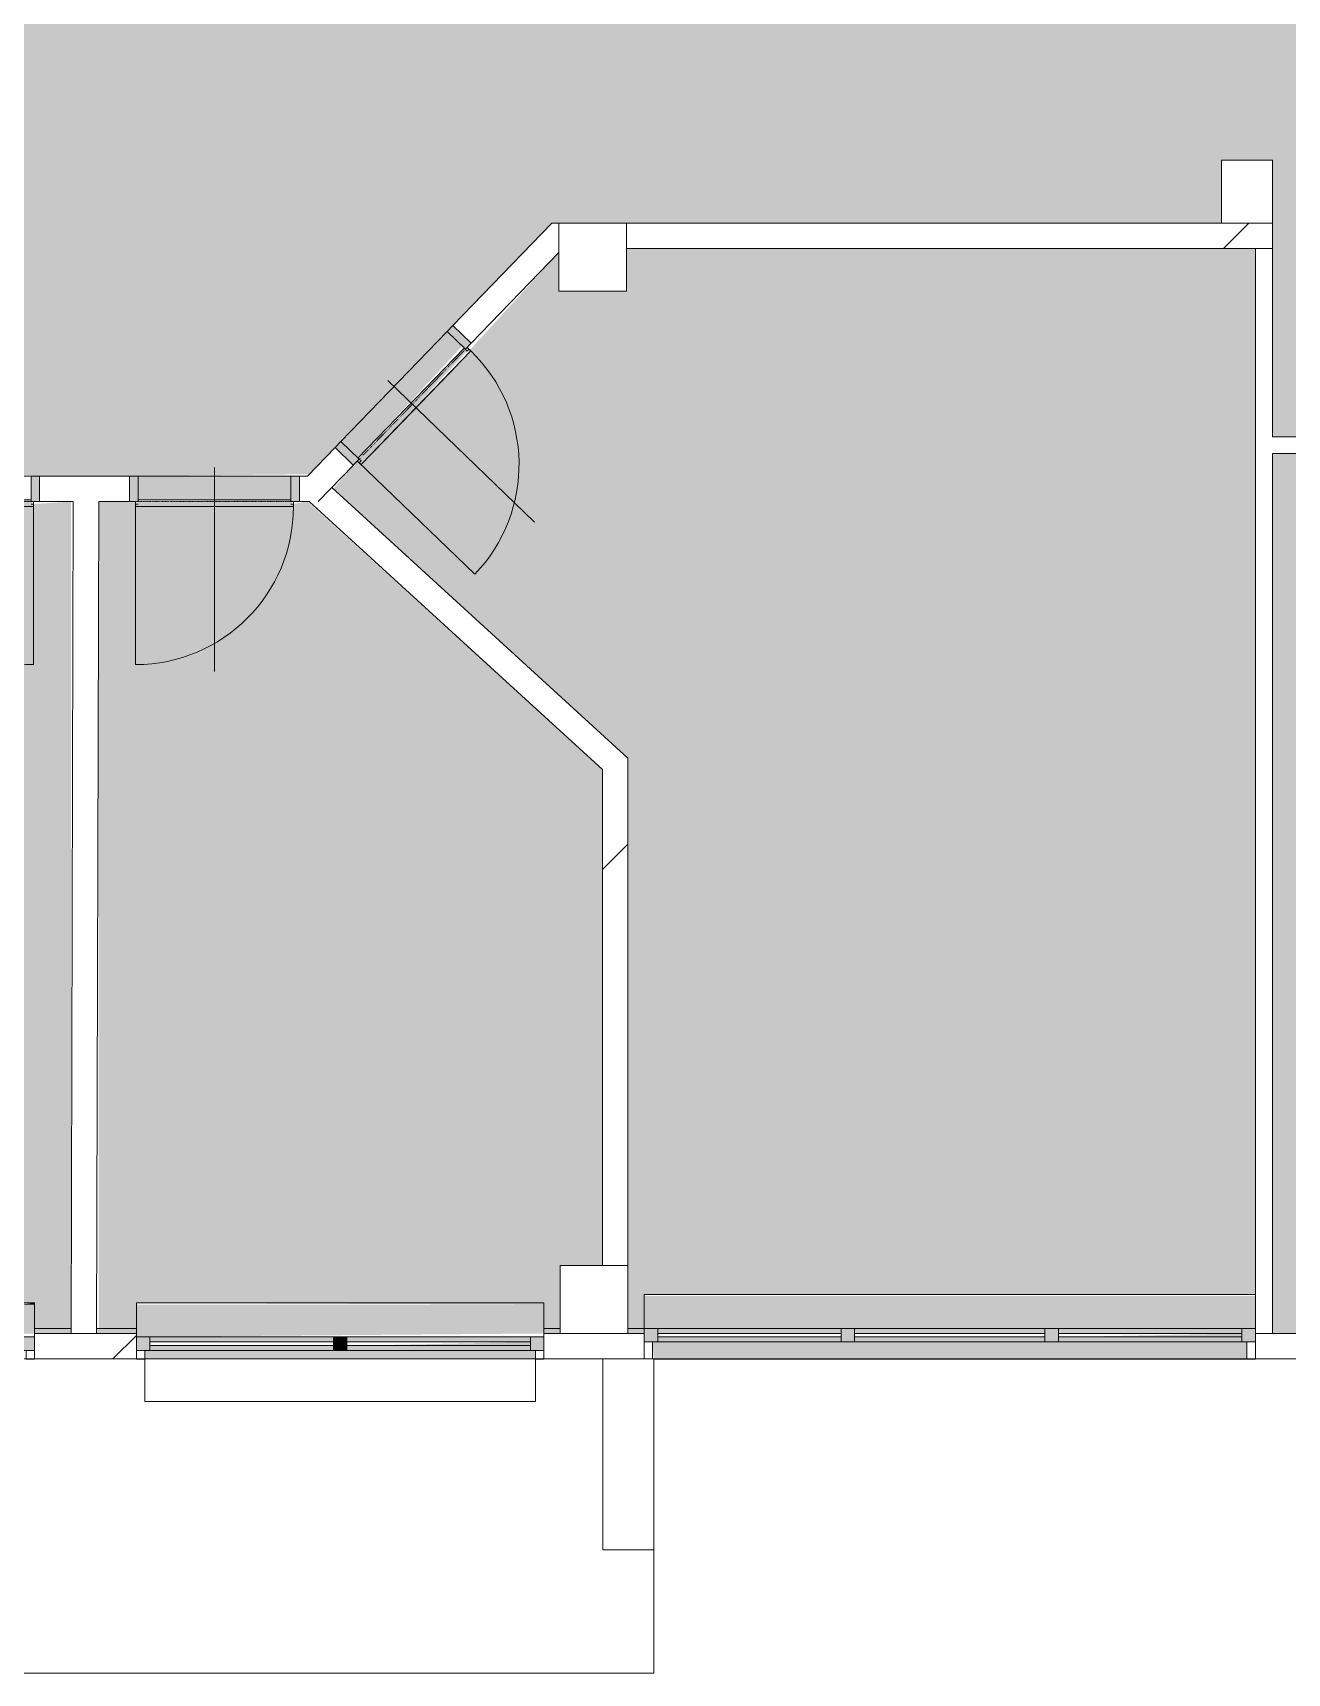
# Model space of a CAD drawing. Header units: millimetres. Extents: x -17526 to 208316, y -45352 to 20466.
# Drawn here: x 62640 to 70027, y -32078 to -22415 of the extents above; entities that cross this region are included whole.
import ezdxf

# ---------------------------------------------------------------- set-up
doc = ezdxf.new("R2010")
doc.units = ezdxf.units.MM
doc.linetypes.add('Čerchovaná se dvěma tečkami', pattern=[2.59, 1, -0.53, 0, -0.53, 0, -0.53])
for name, color, linetype, lineweight in [('A-DETL-THIN', 151, 'Continuous', 9), ('A-DOOR', 31, 'Continuous', 9), ('A-DOOR-FRAM', 31, 'Continuous', 9), ('A-FLOR', 192, 'Continuous', 9), ('A-GENM', 13, 'Continuous', 9), ('A-GLAZ', 151, 'Continuous', 9), ('A-WALL', 113, 'Continuous', 9), ('A-WALL-PATT', 111, 'Continuous', 9), ('Q-SPCQ', 91, 'Continuous', 9), ('S-COLS', 52, 'Continuous', 9)]:
    doc.layers.add(name, color=color, linetype=linetype, lineweight=lineweight)
pattern_1 = [(45, (0, 0), (-4242.64, 4242.64), [])]

# ---------------------------------------------------------------- blocks, each defined once
blk = doc.blocks.new('DVERE_1k_oblozka - DD03_01_900x1970_koupelna-1549517-Mapka _ závislý 13')
at = {"layer": 'A-DOOR'}
h = blk.add_hatch(color=151, dxfattribs=at)
h.paths.add_polyline_path([(-500, -72.1), (-450, -72.1), (-450, 77.9), (-500, 77.9)])
h.paths.add_polyline_path([(450, -72.1), (500, -72.1), (500, 77.9), (450, 77.9)])
blk.add_hatch(color=151, dxfattribs=at).paths.add_polyline_path([(465, -102.1), (450, -62.1), (-450, -72.1), (-465, -102.1), (-114.3, -102.1)])
for p, q in [((0, 127.9), (0, -1072.1)), ((-500, 77.9), (-450, 77.9)), ((-500, -72.1), (-500, 77.9)), ((-450, 77.9), (-450, -72.1)), ((450, 77.9), (500, 77.9)), ((450, -72.1), (450, 77.9)), ((500, 77.9), (500, -72.1)), ((-450, -72.1), (-500, -72.1)), ((-465, -72.1), (-465, -1032.1)), ((-465, -87.1), (-450, -87.1)), ((-465, -102.1), (-465, -87.1)), ((-450, -62.1), (450, -62.1)), ((500, -72.1), (450, -72.1)), ((450, -87.1), (465, -87.1)), ((465, -102.1), (465, -72.1)), ((465, -87.1), (465, -102.1)), ((465, -102.1), (-465, -102.1)), ((355, -102.1), (-355, -102.1))]:
    blk.add_line(p, q, dxfattribs=at)
at = {"layer": 'A-DOOR', "linetype": 'Čerchovaná se dvěma tečkami'}
for p, q in [((-450, 77.9), (450, 77.9)), ((-450, -72.1), (450, -72.1))]:
    blk.add_line(p, q, dxfattribs=at)
at = {"layer": 'A-DOOR'}
blk.add_arc((-465, -102.1), 930, 270, 0, dxfattribs=at)
at = {"layer": 'A-DOOR-FRAM'}
for p, q in [((-500, 77.9), (-450, 77.9)), ((-450, 77.9), (-450, -72.1)), ((450, -72.1), (450, 77.9)), ((500, 77.9), (450, 77.9)), ((-450, -72.1), (-500, -72.1)), ((450, -72.1), (500, -72.1))]:
    blk.add_line(p, q, dxfattribs=at)
blk = doc.blocks.new('DVERE_1k_oblozka - DD03_01_900x1970_koupelna-1549516-Mapka _ závislý 13')
at = {"layer": 'A-DOOR'}
blk.add_hatch(color=151, dxfattribs=at).paths.add_polyline_path([(-465, 102.1), (-450, 62.1), (450, 72.1), (465, 102.1), (-388.7, 102.1)])
h = blk.add_hatch(color=151, dxfattribs=at)
h.paths.add_polyline_path([(-450, 72.1), (-500, 72.1), (-500, -77.9), (-450, -77.9)])
h.paths.add_polyline_path([(450, 72.1), (450, -77.9), (500, -77.9), (500, 72.1)])
for p, q in [((0, -127.9), (0, 1072.1)), ((-465, 72.1), (-465, 1032.1)), ((465, 102.1), (-465, 102.1)), ((-465, 102.1), (-465, 87.1)), ((355, 102.1), (-355, 102.1)), ((465, 87.1), (465, 102.1)), ((465, 102.1), (465, 72.1)), ((-450, 72.1), (-500, 72.1)), ((-500, 72.1), (-500, -77.9)), ((-465, 87.1), (-450, 87.1)), ((-450, -77.9), (-450, 72.1)), ((-450, 62.1), (450, 62.1)), ((450, 87.1), (465, 87.1)), ((500, 72.1), (450, 72.1)), ((450, 72.1), (450, -77.9)), ((500, -77.9), (500, 72.1)), ((-500, -77.9), (-450, -77.9)), ((450, -77.9), (500, -77.9))]:
    blk.add_line(p, q, dxfattribs=at)
at = {"layer": 'A-DOOR', "linetype": 'Čerchovaná se dvěma tečkami'}
for p, q in [((-450, 72.1), (450, 72.1)), ((-450, -77.9), (450, -77.9))]:
    blk.add_line(p, q, dxfattribs=at)
at = {"layer": 'A-DOOR'}
blk.add_arc((-465, 102.1), 930, 360, 90, dxfattribs=at)
at = {"layer": 'A-DOOR-FRAM'}
for p, q in [((-450, 72.1), (-500, 72.1)), ((-450, -77.9), (-450, 72.1)), ((450, 72.1), (450, -77.9)), ((450, 72.1), (500, 72.1)), ((-500, -77.9), (-450, -77.9)), ((500, -77.9), (450, -77.9))]:
    blk.add_line(p, q, dxfattribs=at)
blk = doc.blocks.new('DVERE_1k_oblozka - DD03_01_900x1970_koupelna-1549515-Mapka _ závislý 13')
at = {"layer": 'A-DOOR'}
h = blk.add_hatch(color=151, dxfattribs=at)
h.paths.add_polyline_path([(-500, -72.1), (-450, -72.1), (-450, 77.9), (-500, 77.9), (-500, -22.8)])
h.paths.add_polyline_path([(450, -72.1), (500, -72.1), (500, 77.9), (450, 77.9)])
blk.add_hatch(color=151, dxfattribs=at).paths.add_polyline_path([(-465, -102.1), (450, -87.1), (440.3, -62.1), (-450, -74.6), (-450, -87.1)])
for p, q in [((0, 127.9), (0, -1072.1)), ((-500, 77.9), (-450, 77.9)), ((-500, -72.1), (-500, 77.9)), ((-450, 77.9), (-450, -72.1)), ((450, 77.9), (500, 77.9)), ((450, -72.1), (450, 77.9)), ((500, 77.9), (500, -72.1)), ((-450, -72.1), (-500, -72.1)), ((-465, -72.1), (-465, -1032.1)), ((-465, -87.1), (-450, -87.1)), ((-465, -102.1), (-465, -87.1)), ((-465, -87.1), (-465, -102.1)), ((-450, -87.1), (-465, -87.1)), ((-450, -62.1), (450, -62.1)), ((-450, -87.1), (-450, -74.6)), ((450, -62.1), (450, -87.1)), ((500, -72.1), (450, -72.1)), ((450, -87.1), (465, -87.1)), ((465, -87.1), (450, -87.1)), ((465, -102.1), (465, -72.1)), ((465, -87.1), (465, -102.1)), ((465, -102.1), (465, -87.1)), ((465, -102.1), (-465, -102.1)), ((355, -102.1), (-355, -102.1))]:
    blk.add_line(p, q, dxfattribs=at)
at = {"layer": 'A-DOOR', "linetype": 'Čerchovaná se dvěma tečkami'}
for p, q in [((-450, 77.9), (450, 77.9)), ((-450, -72.1), (450, -72.1))]:
    blk.add_line(p, q, dxfattribs=at)
at = {"layer": 'A-DOOR'}
blk.add_arc((-465, -102.1), 930, 270, 0, dxfattribs=at)
at = {"layer": 'A-DOOR-FRAM'}
for p, q in [((-500, 77.9), (-450, 77.9)), ((-450, 77.9), (-450, -72.1)), ((450, -72.1), (450, 77.9)), ((500, 77.9), (450, 77.9)), ((-450, -72.1), (-500, -72.1)), ((450, -72.1), (500, -72.1))]:
    blk.add_line(p, q, dxfattribs=at)
blk = doc.blocks.new('OKNO_3k_nadsvetlik - OKNO_3k_nadsvetlik_1850 x 1500-1975429-Mapka _ závislý 13')
at = {"layer": 'A-GLAZ'}
h = blk.add_hatch(color=256, dxfattribs=at)
h.paths.add_polyline_path([(1720, 25), (1800, 25), (1800, 105), (1720, 105), (1720, 75)])
h.paths.add_polyline_path([(-1720, 25), (-1720, 105), (-1800, 105), (-1800, 25)])
h = blk.add_hatch(color=256, dxfattribs=at)
h.paths.add_polyline_path([(640, 25), (1720, 25), (1720, 55), (640, 55)])
h.paths.add_polyline_path([(-1363.2, 25), (-640, 25), (-640, 55), (-1720, 55), (-1720, 25)])
h.paths.add_polyline_path([(560, 25), (560, 55), (-560, 55), (-560, 25)])
h.paths.add_polyline_path([(-1363.2, 75), (-640, 75), (-640, 105), (-1720, 105), (-1720, 75)])
h.paths.add_polyline_path([(640, 75), (1720, 75), (1720, 105), (640, 105)])
h.paths.add_polyline_path([(560, 75), (560, 105), (-560, 105), (-560, 75)])
h = blk.add_hatch(color=256, dxfattribs=at)
h.paths.add_polyline_path([(-640, 25), (-560, 25), (-560, 105), (-640, 105)])
h.paths.add_polyline_path([(560, 25), (640, 25), (640, 105), (560, 105)])
blk.add_hatch(color=256, dxfattribs=at).paths.add_polyline_path([(1720, 55), (1720, 75), (690.8, 55)])
at = {"layer": 'A-GLAZ', "color": 63}
for p, q in [((-1800, 105), (-1720, 105)), ((-1800, 75), (-1800, 105)), ((-1720, 105), (-1720, 25)), ((-640, 105), (-560, 105)), ((-640, 25), (-640, 105)), ((-560, 105), (-560, 25)), ((560, 105), (640, 105)), ((560, 25), (560, 105)), ((640, 105), (640, 25)), ((1720, 105), (1800, 105)), ((1720, 25), (1720, 105)), ((-1800, 25), (-1750, 25)), ((-1720, 25), (-1800, 25)), ((-1750, 25), (-1750, -75)), ((-1720, 55), (-1720, 75)), ((-1720, 75), (-640, 75)), ((-640, 55), (-1720, 55)), ((-640, 75), (-640, 55)), ((-560, 25), (-640, 25)), ((-560, 55), (-560, 75)), ((-560, 75), (560, 75)), ((560, 55), (-560, 55)), ((560, 75), (560, 55)), ((640, 25), (560, 25)), ((640, 55), (640, 75)), ((640, 75), (1720, 75)), ((1720, 55), (640, 55)), ((1720, 75), (1720, 55)), ((1800, 25), (1720, 25)), ((1750, 25), (1800, 25)), ((1750, -75), (1750, 25))]:
    blk.add_line(p, q, dxfattribs=at)
at = {"layer": 'A-GLAZ', "color": 253}
for p, q in [((-1720, 105), (-640, 105)), ((-560, 105), (560, 105)), ((640, 105), (1720, 105)), ((-640, 25), (-1720, 25)), ((560, 25), (-560, 25)), ((1720, 25), (640, 25))]:
    blk.add_line(p, q, dxfattribs=at)
at = {"layer": 'A-GLAZ', "color": 41}
blk.add_line((1750, -76), (-1743.2, -76), dxfattribs=at)
at = {"layer": 'A-GLAZ', "color": 40}
blk.add_line((1800, -76), (1750, -76), dxfattribs=at)
blk = doc.blocks.new('parapet s nosem_vnitní - parapet s nosem_vnitní-1280314-Mapka _ závislý 13')
at = {"layer": 'A-GENM'}
blk.add_hatch(color=151, dxfattribs=at).paths.add_polyline_path([(1720, 0), (1800, 0), (1800, 190), (-1800, 190), (-1800, 0), (690.8, 0)])
at = {"layer": 'A-GENM', "color": 253}
for p, q in [((1800, 200), (-1800, 200)), ((-1800, 200), (-1800, 190)), ((1800, 200), (-1800, 200)), ((-1800, 0), (-1800, 190))]:
    blk.add_line(p, q, dxfattribs=at)
blk = doc.blocks.new('parapet_ext - parapet_ext-1802031-Mapka _ závislý 13')
at = {"layer": 'Q-SPCQ'}
blk.add_hatch(color=151, dxfattribs=at).paths.add_polyline_path([(560, -100), (1750, -100), (1750, 0), (-1750, 0), (-1743.2, -100), (-560, -100)])
at = {"layer": 'Q-SPCQ', "color": 253}
blk.add_line((1750, -100), (-1743.2, -100), dxfattribs=at)
blk = doc.blocks.new('OKNO_2k_nadsvetlik - OKNO_2k_nadsvetlik 2400 x 1850-1972494-Mapka _ závislý 13')
at = {"layer": 'A-GLAZ'}
h = blk.add_hatch(color=256, dxfattribs=at)
h.paths.add_polyline_path([(1200, -25), (1199.8, 55), (1120, 55), (1120, -25), (1199.8, -25)])
h.paths.add_polyline_path([(-1200, -25), (-1120, -25), (-1120, 55), (-1200, 55)])
h = blk.add_hatch(color=256, dxfattribs=at)
h.paths.add_polyline_path([(-854.3, -25), (-40, -25), (-40, 5), (-1120, 5), (-1120, -25)])
h.paths.add_polyline_path([(1120, -25), (1120, 5), (40, 5), (40, -25), (172.7, -25)])
h.paths.add_polyline_path([(40, 25), (1120, 25), (1120, 55), (40, 55)])
h.paths.add_polyline_path([(-40, 25), (-40, 55), (-1120, 55), (-1120, 25), (-854.3, 25)])
for points in [[(-40, -25), (40, -25), (40, 55), (-40, 55)], [(1120, 5), (1120, 25), (172.7, 5)]]:
    blk.add_hatch(color=256, dxfattribs=at).paths.add_polyline_path(points)
for p, q in [((-1200, 55), (-1120, 55)), ((-1120, 55), (-1120, -25)), ((-1120, 55), (-40, 55)), ((-1120, 5), (-1120, 25)), ((-1120, 25), (-40, 25)), ((-40, 5), (-1120, 5)), ((-40, 55), (40, 55)), ((-40, -25), (-40, 55)), ((-40, 25), (-40, 5)), ((40, 55), (1120, 55)), ((40, 55), (40, -25)), ((40, 5), (40, 25)), ((40, 25), (1120, 25)), ((1120, 5), (40, 5)), ((1120, 55), (1200, 55)), ((1120, -25), (1120, 55)), ((1120, 25), (1120, 5)), ((-1200, -25), (-1150, -25)), ((-1120, -25), (-1200, -25)), ((-1150, -76), (-1200, -76)), ((-1150, -25), (-1150, -75)), ((-40, -25), (-1120, -25)), ((40, -25), (-40, -25)), ((1120, -25), (40, -25)), ((1200, -25), (1120, -25)), ((1150, -25), (1200, -25)), ((1150, -75), (1150, -25)), ((1200, -76), (1150, -76))]:
    blk.add_line(p, q, dxfattribs=at)
blk = doc.blocks.new('parapet s nosem_vnitní - parapet s nosem_vnitní-1280360-Mapka _ závislý 13')
at = {"layer": 'A-GENM'}
blk.add_hatch(color=151, dxfattribs=at).paths.add_polyline_path([(-1200, 0), (1200, 20), (1199.8, 190), (-1200, 190), (-1200, 20)])
for p, q in [((1200, 200), (-1200, 200)), ((-1200, 200), (-1200, 190)), ((1200, 200), (-1200, 200)), ((1200, 190), (1200, 200)), ((-1200, 20), (-1200, 190)), ((1200, 190), (1200, 20))]:
    blk.add_line(p, q, dxfattribs=at)
blk = doc.blocks.new('parapet_ext - parapet_ext-1802161-Mapka _ závislý 13')
at = {"layer": 'Q-SPCQ'}
blk.add_hatch(color=151, dxfattribs=at).paths.add_polyline_path([(1150, -50), (1150, 0), (-1150, 0), (-1150, -50), (1120, -50)])
for p, q in [((-1150, -300), (-1150, -51)), ((1150, -51), (1150, -300)), ((1150, -300), (-1150, -300))]:
    blk.add_line(p, q, dxfattribs=at)
blk = doc.blocks.new('OKNO_2k_nadsvetlik - OKNO_2k_nadsvetlik 2400 x 1850-V36-Mapka _ závislý 13')
at = {"layer": 'A-GLAZ'}
h = blk.add_hatch(color=256, dxfattribs=at)
h.paths.add_polyline_path([(-1200, -25), (-1120, -25), (-1120, 55), (-1200, 55)])
h.paths.add_polyline_path([(1120, -25), (1200, -25), (1200, 55), (1120, 55)])
h = blk.add_hatch(color=256, dxfattribs=at)
h.paths.add_polyline_path([(-935.3, -25), (-40, -25), (-40, 5), (-1120, 5), (-1120, -25)])
h.paths.add_polyline_path([(1120, -25), (1118.7, 5), (40, 5), (40, -25), (1118.7, -25)])
h.paths.add_polyline_path([(40, 25), (1120, 25), (1118.7, 55), (40, 55)])
h.paths.add_polyline_path([(-40, 25), (-40, 55), (-1120, 55), (-1120, 25), (-935.3, 25)])
for points in [[(-40, -25), (40, -25), (40, 55), (-40, 55)], [(1120, 5), (1118.7, 25), (1118.7, 5)]]:
    blk.add_hatch(color=256, dxfattribs=at).paths.add_polyline_path(points)
for p, q in [((-1200, 55), (-1120, 55)), ((-1120, 55), (-1120, -25)), ((-1120, 55), (-40, 55)), ((-1120, 5), (-1120, 25)), ((-1120, 25), (-40, 25)), ((-40, 5), (-1120, 5)), ((-40, 55), (40, 55)), ((-40, -25), (-40, 55)), ((-40, 25), (-40, 5)), ((40, 55), (1120, 55)), ((40, 55), (40, -25)), ((40, 5), (40, 25)), ((40, 25), (1120, 25)), ((1120, 5), (40, 5)), ((1120, 55), (1200, 55)), ((1120, -25), (1120, 55)), ((1120, 25), (1120, 5)), ((-1200, -25), (-1150, -25)), ((-1120, -25), (-1200, -25)), ((-1150, -76), (-1200, -76)), ((-1150, -25), (-1150, -75)), ((-40, -25), (-1120, -25)), ((40, -25), (-40, -25)), ((1120, -25), (40, -25)), ((1200, -25), (1120, -25)), ((1150, -25), (1200, -25)), ((1150, -75), (1150, -25)), ((1200, -76), (1150, -76))]:
    blk.add_line(p, q, dxfattribs=at)
blk = doc.blocks.new('parapet s nosem_vnitní - parapet s nosem_vnitní-V37-Mapka _ závislý 13')
at = {"layer": 'A-GENM'}
for points in [[(1200, 190), (1200, 199.7), (1118.7, 190)], [(-935.3, 0), (1200, 20), (1200, 190), (-1199.1, 190), (-1199.1, 0), (-1120, 0)]]:
    blk.add_hatch(color=151, dxfattribs=at).paths.add_polyline_path(points)
for p, q in [((1200, 200), (-1199.1, 200)), ((1200, 200), (-1199.1, 200)), ((1200, 190), (1200, 200)), ((1200, 190), (1200, 20))]:
    blk.add_line(p, q, dxfattribs=at)
blk = doc.blocks.new('Betonový čtvercový sloup - 400 x 400-1829111-Mapka _ závislý 13')
at = {"layer": 'S-COLS'}
h = blk.add_hatch(dxfattribs=at)
h.set_pattern_fill('FP_103', color=256, style=0, pattern_type=2)
h.set_pattern_definition([(45, (-65944, 29877), (-7184.2, 7184.2), []), (45, (-63071, 29877), (-7184.2, 7184.2), []), (45, (-57323, 29877), (-4310.5, 10057.9), [4064, -2032, 67.06, -1964.94])])
h.paths.add_polyline_path([(200, -200), (200, 200), (-200, 200), (-200, -200)])
for p, q in [((200, 200), (-200, 200)), ((-200, 200), (-200, -200)), ((200, -200), (200, 200)), ((-200, -200), (200, -200))]:
    blk.add_line(p, q, dxfattribs=at)
blk = doc.blocks.new('Betonový čtvercový sloup - 400 x 400-V116-Mapka _ závislý 13')
at = {"layer": 'S-COLS'}
h = blk.add_hatch(dxfattribs=at)
h.set_pattern_fill('FP_106', color=256, style=0, pattern_type=2)
h.set_pattern_definition([(45, (-65937, 23737), (-7184.2, 7184.2), []), (45, (-63063, 23737), (-7184.2, 7184.2), []), (45, (-57316, 23737), (-4310.5, 10057.9), [4064, -2032, 67.06, -1964.94])])
h.paths.add_polyline_path([(200, -200), (200, 200), (-200, 200), (-200, -200)])
for p, q in [((200, 200), (-200, 200)), ((-200, 200), (-200, -200)), ((200, -200), (200, 200)), ((-200, -200), (200, -200))]:
    blk.add_line(p, q, dxfattribs=at)

msp = doc.modelspace()

# ---------------------------------------------------------------- hatches: boundary and pattern name
at = {"layer": 'A-FLOR'}
h = msp.add_hatch(color=151, dxfattribs=at)
h.paths.add_polyline_path([(70429.8, -30076.6), (70429.8, -29899.5), (71629.8, -29906.6), (71629.8, -30076.6), (71739.6, -30076.6), (71739.6, -29535.6), (72139.6, -29535.6), (72139.6, -24894.3), (71349.6, -24909.3), (71347.4, -24924.3), (70549.6, -24909.3), (70534.6, -24894.3), (69939.6, -24894.3), (69939.6, -30076.6)])
h.paths.add_polyline_path([(66239.6, -30046.6), (66239.6, -29846.9), (69839.6, -29846.9), (69839.6, -23686.6), (66136.8, -23686.6), (66136.8, -23936.6), (65736.8, -23936.6), (65736.8, -23710.4), (65207.9, -24289.8), (65197.9, -24311.6), (64572.7, -24937.4), (64551.8, -24937.4), (64408.1, -25101.6), (66144.3, -26688.5), (66144.3, -30046.6)])
h.paths.add_polyline_path([(54249.6, -30046.6), (54249.6, -29901.6), (55149.6, -29906.6), (55149.6, -30046.6), (55449.6, -30046.6), (55449.6, -29899.5), (56649.6, -29906.6), (56649.6, -30046.6), (56950.5, -30046.6), (56950.5, -23684), (56233, -23708.3), (56227.8, -23718.2), (55327.8, -23703.2), (55327.7, -23693.3), (54161.4, -23700), (54161.4, -23970), (53741.4, -23970), (53741.4, -24139.3), (53820, -24139.3), (53811.4, -25639.3), (53741.4, -25639.3), (53741.4, -29535.6), (54141.4, -29535.6), (54160, -30046.6)])
h.paths.add_polyline_path([(62864.6, -30046.6), (62864.7, -30046.6), (62864.6, -25176.6), (62629.6, -25191.6), (62629.6, -25206.6), (61729.6, -25191.6), (61714.6, -25176.6), (61679.6, -25176.6), (61667, -25176.6), (59850.9, -26629.6), (59890.5, -29676.6), (60250.5, -29676.6), (60250.5, -29896.9), (62649.6, -29906.6), (62649.6, -30046.6)])
h.paths.add_polyline_path([(65744.3, -30046.6), (65744.3, -29676.6), (65994.3, -29676.6), (65994.3, -26754.6), (64257.2, -25176.6), (64159.6, -25191.6), (64159.6, -25206.6), (63259.6, -25191.6), (63244.6, -25176.6), (63028.1, -25176.6), (63028.1, -30046.6), (63249.6, -30046.6), (63249.6, -29896.9), (65649.6, -29906.6), (65649.6, -30046.6)])
h.paths.add_polyline_path([(59740.2, -30046.6), (59700.1, -26558.1), (61489.1, -25126.8), (61290.9, -24954.6), (61270.3, -24943.5), (60666.3, -24295.7), (60666, -24274.5), (60250.5, -23844.3), (60250.5, -23917.4), (59850.5, -23917.4), (59848.8, -23667.4), (57100.5, -23699.3), (57100.5, -30046.6), (57249.6, -30046.6), (57249.6, -29896.9), (59649.6, -29906.6), (59649.6, -30046.6), (59700.1, -30046.6)])
h.paths.add_polyline_path([(89539.6, -28719.3), (89724.6, -28719.3), (89724.6, -28319.3), (89974.6, -28319.3), (89974.6, -24431.8), (86849.6, -24431.8), (86864.6, -24859.3), (86879.6, -24859.3), (86864.6, -25759.3), (86849.6, -25774.3), (86849.6, -28719.3), (87139.6, -28719.3), (87139.6, -28639.6), (89539.6, -28649.3)])
h.paths.add_polyline_path([(84239.6, -28719.3), (84239.6, -28639.6), (86639.6, -28649.3), (86639.6, -28719.3), (86699.6, -28719.3), (86699.6, -25759.3), (86839.6, -25759.3), (86835, -24859.3), (86699.6, -24859.3), (86699.6, -24281.8), (86726.7, -24281.8), (85887.6, -23477.1), (85975.6, -23367.5), (85334.9, -22753.1), (85238, -22854.1), (85060.9, -22684.3), (83729.9, -22684.3), (83729.9, -22434.3), (83349.9, -22434.3), (83349.9, -22294.3), (82549.9, -22294.3), (82549.9, -22434.3), (81504.6, -22434.3), (81504.6, -22294.3), (80704.6, -22294.3), (80704.6, -22434.3), (80319.6, -22434.3), (80319.6, -22684.3), (80024.6, -22684.3), (80024.6, -28589.6), (83599.6, -28599.3), (83599.6, -28719.3), (83724.6, -28719.3), (83724.6, -28319.3), (84124.6, -28335), (84135.7, -28719.3)])
h.paths.add_polyline_path([(93189.6, -28719.3), (93189.6, -28642.2), (94389.6, -28649.3), (94389.6, -28719.3), (94709.6, -28719.3), (94709.6, -28644.3), (95609.6, -28649.3), (95609.6, -28719.3), (95739.6, -28719.3), (95739.6, -28319.3), (96139.6, -28319.3), (96139.6, -25308.2), (91709.1, -25276.5), (91723.6, -25291.4), (90808.8, -25266.7), (90793.7, -25251.5), (90124.6, -25251.7), (90124.6, -28719.3), (90189.6, -28719.3), (90189.6, -28639.6), (92589.6, -28649.3), (92589.6, -28719.3)])
h.paths.add_polyline_path([(78089.6, -28719.3), (78199.6, -28719.3), (78199.6, -28642.2), (79399.6, -28649.3), (79399.6, -28719.3), (79924.6, -28719.3), (79924.6, -23677.1), (79308.7, -23682.1), (79323.1, -23696.9), (78508.4, -23668), (78493.2, -23652.8), (78128.3, -23652.2), (78128.3, -23956.6), (77700.1, -23956.6), (77689.6, -26064.1), (77689.6, -28319.3), (78089.6, -28335), (78089.6, -28649.3)])
h.paths.add_polyline_path([(91709.1, -25251.2), (91710.5, -25111.2), (96139.6, -25158.2), (96139.6, -24364.3), (96061, -24364.3), (96069.6, -22864.3), (96139.6, -22864.3), (96139.6, -22684.3), (95739.6, -22684.3), (95739.3, -22468.2), (91696.7, -22420.6), (91521.6, -22682.2), (91523.7, -22691.6), (90946.2, -23401.6), (90930, -23405.3), (90124.6, -24439.5), (90124.6, -25094.4), (90810.6, -25101.7), (90810.6, -25241.7), (91709, -25251.2)])
h.paths.add_polyline_path([(72399.6, -25069.3), (72399.6, -24889.3), (77589.6, -24889.3), (77587.5, -23646.6), (72239.9, -23646.6), (72240, -24889.3), (72389.9, -24894.3), (72396.8, -25019.3)])
h.paths.add_polyline_path([(63209.6, -25026.6), (64267.8, -25015.6), (65696.1, -23536.6), (69639.6, -23536.6), (69639.6, -23166.6), (69939.6, -23166.6), (69939.6, -24794.3), (72139.6, -24794.3), (72139.6, -23937.5), (71740, -23937.5), (71740, -23527.5), (73337.1, -23527.4), (73337.1, -22376.5), (76977.1, -22376.5), (76977.5, -21816.5), (78037.1, -21816.5), (78030.3, -23436.6), (77598.3, -23436.6), (77598.3, -23536.6), (78510.4, -23553.1), (78510.4, -23643), (79309, -23643), (79310.3, -23566.6), (79924.6, -23567.5), (79924.6, -22684.3), (79899.6, -22684.3), (79899.6, -22234.3), (80319.6, -22234.3), (80319.6, -22284.3), (80704.6, -22269.3), (80704.6, -22254.3), (81504.6, -22269.3), (81519.6, -22284.3), (82549.9, -22269.3), (82549.9, -22254.3), (83349.9, -22269.3), (83364.9, -22284.3), (84129.9, -22284.3), (84129.9, -22534.3), (85121.2, -22534.3), (85352.2, -22735.1), (85373.9, -22735.1), (86001.8, -23358), (86001.8, -23378.8), (86943.4, -24281.8), (90057.3, -24281.8), (90841.7, -23303), (90952.3, -23360.3), (91469.2, -22668.2), (91380.9, -22582.1), (91531.8, -22354.9), (91538.5, -21754.2), (91628.5, -21754.2), (91628.5, -20955.1), (91547.4, -20954.2), (91547.9, -20379.5), (91514.2, -20379.1), (91514.2, -19225.7), (91489.2, -19225.7), (91489.2, -19175.3), (91414.4, -19175.3), (91399.4, -18955.3), (91384.4, -18955.3), (91399.4, -18355.3), (91414.4, -18340.3), (91414.4, -17238.3), (88465.9, -17238.3), (88465.4, -17408.3), (87439.8, -17408.3), (87439.8, -17535.4), (86239.8, -17528.3), (86239.8, -17408.3), (86001.5, -17408.3), (86026.3, -20310.9), (85239.7, -20303.3), (85239.7, -20200.9), (84439.7, -20200.9), (84439.7, -20310.9), (81054.6, -20331.6), (79989.8, -20353.9), (79989.8, -20188), (79599.8, -20188), (79599.8, -20098), (78799.8, -20098), (78799.8, -20188), (77759.8, -20188), (77753.3, -17808.3), (77626.8, -17808.3), (77626.8, -17238.3), (75375.2, -17238.3), (75390.2, -17851.9), (75405.2, -17851.9), (75390.2, -18651.9), (75375.2, -18666.9), (75390.2, -19775.4), (75405.2, -19775.4), (75390.2, -20375.4), (75375.2, -20390.4), (75375.2, -20656.9), (73272.4, -20656.9), (73272.4, -20280.9), (73123.5, -20295.9), (73123.5, -20310.9), (72523.5, -20295.9), (72508.5, -20280.9), (72109.4, -20280.9), (72109.4, -21508.2), (71456.8, -21523.2), (71456.8, -21538.2), (70856.8, -21522.4), (70856.8, -21508.2), (69126.8, -21523.2), (69126.8, -21538.2), (68526.8, -21522.4), (68526.8, -21508.2), (68376.8, -21523.2), (68376.8, -21748.2), (67512.9, -21748.2), (67512.9, -21658.2), (66612.9, -21658.2), (66612.9, -21748.2), (63422.8, -21748.2), (61800.5, -20300.6), (61800.5, -18728.2), (61527.4, -18728.2), (61527.4, -18805.2), (60327.4, -18798.2), (60327.4, -18728.2), (60250.5, -18728.2), (60250.5, -20625.8), (60160.5, -20625.8), (60160.5, -21425.8), (60250.5, -21425.8), (60250.5, -21715.8), (55330.5, -21715.8), (55327.7, -22135.8), (53741.4, -22135.8), (53741.4, -22265.8), (53501.4, -22265.8), (53512.4, -23165.8), (53741.4, -23165.8), (53747.4, -23552.4), (55326.9, -23543.6), (55330.5, -23683.3), (56227.6, -23678.2), (56227.8, -23538.2), (58122.1, -23527.3), (58122.1, -23362.9), (58346.2, -23361.6), (58347.2, -23526), (60250.5, -23517.4), (60250.5, -23628.3), (61600.8, -25026.6), (63028.1, -25026.6)])
h.paths.add_polyline_path([(90057.3, -22689.3), (89739.6, -22689.3), (89739.6, -22289.3), (90139.6, -22289.3), (90124.6, -22689.3)])
h.paths.add_polyline_path([(91696.7, -22420.6), (91696.4, -22388.8), (91683.6, -22401)])
h.paths.add_polyline_path([(95739.6, -22318.2), (95739.6, -22284.3), (96139.6, -22269.9), (96139.6, -20426.5), (94622.5, -20479.4), (91653.1, -20443), (91668.3, -20949.7), (91677.4, -20955.5), (91653.5, -21755.5), (91638.3, -21770.6), (91637.9, -22269.9), (95724.3, -22318)])
h.paths.add_polyline_path([(66267.9, -21648.2), (66612.9, -21633.2), (66612.9, -21618.2), (67512.9, -21633.2), (67527.9, -21648.2), (68276.8, -21648.2), (68276.8, -18728.2), (67497.4, -18728.2), (67497.4, -18805.2), (66297.4, -18798.2), (66297.4, -18728.2), (66136.8, -18728.2), (66136.8, -19128.2), (65736.8, -19128.2), (65736.8, -18728.2), (65397.4, -18728.2), (65397.4, -18805.2), (64197.4, -18798.2), (64197.4, -18728.2), (63297.4, -18728.2), (63297.4, -18805.2), (62097.4, -18798.2), (62097.4, -18728.2), (61950.5, -18728.2), (61950.5, -20233.4), (63480, -21598.2), (66267.9, -21618.2), (66267.9, -21633.2)])
h.paths.add_polyline_path([(58450.5, -21565.8), (60150.5, -21565.4), (60135.5, -21425.8), (60120.5, -21425.8), (60135.5, -20625.8), (60150.5, -20610.8), (60150.5, -19128.2), (59850.5, -19128.2), (59850.5, -18728.2), (58450.5, -18728.2), (58460.3, -20311.1), (58475.5, -20311.1), (58460.3, -20411.9), (58450.5, -20411.9), (58450.5, -21565.4)])
h.paths.add_polyline_path([(68730.4, -21498.2), (69126.8, -21498.2), (69141.8, -21408.2), (69926.8, -21408.2), (69926.8, -19988.2), (69126.8, -20003.2), (69126.8, -20018.2), (68526.8, -20003.2), (68511.8, -19988.2), (68376.8, -20003.2), (68376.8, -21408.2), (68526.8, -21408.2), (68526.8, -21498.2)])
h.paths.add_polyline_path([(71456.8, -21498.2), (71456.8, -21408.2), (71601.8, -21408.2), (71589.3, -19988.2), (71456.8, -20003.2), (71456.8, -20018.2), (70856.8, -20003.2), (70841.8, -19988.2), (70026.8, -19988.2), (70026.8, -21408.2), (70856.8, -21408.2), (70856.8, -21498.2), (71347.4, -21498.2)])
h.paths.add_polyline_path([(71809.9, -21408.2), (72029.1, -21408.2), (72009.4, -20280.9), (71701.8, -20280.9), (71701.8, -21408.2)])
h.paths.add_polyline_path([(74538.1, -20556.9), (75275.2, -20556.9), (75275.2, -20375.4), (75365.2, -20375.4), (75365.2, -19775.4), (75275.2, -19775.4), (75275.2, -19336.9), (74277.4, -19336.9), (74292.4, -19791.9), (74307.4, -19791.9), (74292.4, -20391.9), (74277.4, -20402), (74277.4, -20556.9)])
h.paths.add_polyline_path([(73372.4, -20556.9), (74177.4, -20556.9), (74177.4, -20391.9), (74267.4, -20391.9), (74267.4, -19791.9), (74177.4, -19791.9), (74177.4, -19336.9), (73372.4, -19336.9), (73372.4, -20441.9)])
h.paths.add_polyline_path([(94622.5, -20379.4), (96139.6, -20315.3), (94426.4, -20329.1), (94449.9, -20377.3)])
h.paths.add_polyline_path([(73123.5, -20270.9), (73123.5, -20180.9), (73272.4, -20180.9), (73272.4, -19236.9), (73682.4, -19236.9), (73682.4, -17626.9), (72115.3, -17626.9), (72115.3, -17888.3), (71715.8, -17888.3), (71740, -18728.2), (72240, -18728.2), (72240, -18867.5), (72374.6, -18867.5), (72389.6, -20180.9), (72523.5, -20180.9), (72523.5, -20270.9), (73017.7, -20270.9)])
h.paths.add_polyline_path([(80109.8, -20231.3), (82036, -20190.9), (82036, -17408.3), (81751.5, -17408.3), (81751.5, -17535.4), (80551.5, -17528.3), (80551.5, -17408.3), (79951.5, -17408.3), (79951.5, -17535.4), (78751.5, -17528.3), (78751.5, -17408.3), (78249.8, -17408.3), (78249.8, -20088), (78799.8, -20073), (78799.8, -20058), (79599.8, -20073), (79614.8, -20088), (80109.8, -20088), (80109.8, -20191)])
h.paths.add_polyline_path([(84389.7, -20190.9), (84439.7, -20175.9), (84439.7, -20160.9), (85239.7, -20175.9), (85254.7, -20190.9), (85666, -20190.9), (85667, -20053.3), (85850, -20051.2), (85826.5, -17408.3), (85609.8, -17408.3), (85609.8, -17535.4), (84409.8, -17528.3), (84409.8, -17408.3), (84089.1, -17408.3), (84089.1, -17808.3), (83689.1, -17808.3), (83689.1, -17408.3), (83559.8, -17408.3), (83559.8, -17535.4), (82359.8, -17528.3), (82359.8, -17408.3), (82136, -17408.3), (82136, -20190.9), (84120.3, -20190.9)])
h.paths.add_polyline_path([(72274.6, -20180.9), (72274.6, -18967.5), (72240, -18967.5), (72240, -19138.2), (71740, -19138.2), (71719.7, -18967.5), (71519.7, -18967.5), (71519.7, -18728.2), (71289.4, -18733.3), (71289.4, -18805.2), (70139.4, -18798.2), (70139.4, -18728.2), (70026.8, -18728.2), (70026.8, -19888.2), (71701.8, -19888.2), (71701.8, -20180.9), (72208.9, -20180.9)])
h.paths.add_polyline_path([(68526.8, -19888.2), (69776.8, -19888.2), (69776.8, -18728.2), (69597.4, -18728.2), (69597.4, -18805.2), (68397.4, -18798.2), (68376.8, -19888.2), (68496.8, -19888.2)])
h.paths.add_polyline_path([(74277.4, -19236.9), (75275.2, -19236.9), (75275.2, -18651.9), (75365.2, -18651.9), (75365.2, -17851.9), (75275.2, -17851.9), (75275.2, -17626.9), (73782.4, -17626.9), (73782.4, -19236.9), (74177.4, -19236.9)])
h.paths.add_polyline_path([(54352.2, -19113.6), (58350.5, -19105.4), (58350.5, -19071.9), (54333.4, -19113.6)])
h.paths.add_polyline_path([(91514.2, -18955.3), (91514.2, -18355.3), (91424.4, -18355.3), (91424.4, -18955.3)])
h.paths.add_polyline_path([(54161.4, -18911.2), (58350.5, -18871.9), (58350.5, -18728.2), (54161.4, -18730), (54161.4, -18909.7)])
h.paths.add_polyline_path([(95285.1, -17927.7), (96139.6, -17927.7), (96139.6, -17888.3), (95739.6, -17888.3), (95739.6, -17488.3), (91514.4, -17488.3), (91514.4, -17927.7), (95206.6, -17927.7)])
h.paths.add_polyline_path([(89725.8, -17888.3), (89725.8, -17488.3), (90125.8, -17488.3), (90125.8, -17888.3)])
h.paths.add_polyline_path([(71714.6, -17526.9), (71715.3, -17526.9), (71715.3, -17488.3), (72115.3, -17488.3), (72115.3, -17526.9), (75275.2, -17526.9), (75275.2, -17238.3), (71712.9, -17251.3), (71714.1, -17526.9)])
h = msp.add_hatch(color=151, dxfattribs=at)
h.paths.add_polyline_path([(65744.3, -30076.6), (65744.3, -30046.6), (65649.6, -30046.6), (65649.6, -30076.6)])
h.paths.add_polyline_path([(59649.6, -30076.6), (59740.5, -30076.6), (59740.2, -30046.6), (59649.6, -30046.6)])
h.paths.add_polyline_path([(63014.6, -30076.6), (63249.6, -30076.6), (63249.6, -30046.6), (63014.7, -30046.6)])
h.paths.add_polyline_path([(62939.6, -30076.6), (62864.6, -30076.4), (62864.6, -30046.6), (62649.6, -30046.6), (62649.6, -30076.6), (62864.6, -30076.6)])
h.paths.add_polyline_path([(66239.6, -30076.6), (66239.6, -30046.6), (66144.3, -30046.6), (66144.3, -30076.6)])
h.paths.add_polyline_path([(57249.6, -30076.6), (57249.6, -30046.6), (57100.5, -30046.6), (57100.5, -30076.6)])
h.paths.add_polyline_path([(55149.6, -30076.6), (55449.6, -30076.6), (55449.6, -30046.6), (55149.6, -30046.6)])
h.paths.add_polyline_path([(54249.6, -30076.6), (54249.6, -30046.6), (54141.4, -30051.6), (54141.4, -30076.6)])
h.paths.add_polyline_path([(56649.6, -30076.6), (56950.5, -30076.6), (56950.5, -30046.6), (56649.6, -30046.6)])
at = {"layer": 'A-WALL'}
for points in [[(64554.7, -24920), (65167.9, -24261), (65079.2, -24175.4), (64454, -24822.8), (64545.2, -24910.9)], [(64159.6, -25166.6), (64159.6, -25026.6), (63259.6, -25026.6), (63259.6, -25166.6), (63595.4, -25166.6)]]:
    msp.add_hatch(color=151, dxfattribs=at).paths.add_polyline_path(points)
at = {"layer": 'A-WALL-PATT'}
h = msp.add_hatch(dxfattribs=at)
h.set_pattern_fill('FP_4', color=256, style=0, pattern_type=2)
h.set_pattern_definition(pattern_1)
h.paths.add_polyline_path([(69839.6, -23686.6), (69939.6, -23686.6), (69939.6, -23536.6), (66136.8, -23536.6), (66136.8, -23686.6), (69110, -23686.6)])
h.paths.add_polyline_path([(65736.8, -23686.6), (65736.8, -23536.6), (65696.1, -23536.6), (65551.2, -23686.6), (65655.5, -23686.6)])
h = msp.add_hatch(dxfattribs=at)
h.set_pattern_fill('FP_4', color=256, style=0, pattern_type=2)
h.set_pattern_definition(pattern_1)
h.paths.add_polyline_path([(65994.3, -29676.6), (66144.3, -29676.6), (66144.3, -26688.5), (65994.3, -26551.4), (65994.3, -29470.4)])
h = msp.add_hatch(dxfattribs=at)
h.set_pattern_fill('FP_4', color=256, style=0, pattern_type=2)
h.set_pattern_definition(pattern_1)
h.paths.add_polyline_path([(71629.8, -30226.6), (72139.6, -30226.6), (72139.6, -30076.6), (71629.8, -30076.6)])
h.paths.add_polyline_path([(69839.6, -30226.6), (70429.8, -30226.6), (70429.8, -30076.6), (69839.6, -30076.6)])
h.paths.add_polyline_path([(54249.6, -30226.6), (54249.6, -30076.6), (53741.4, -30076.6), (53741.4, -30226.6), (53896.4, -30226.6)])
h.paths.add_polyline_path([(55149.6, -30226.6), (55449.6, -30226.6), (55449.6, -30076.6), (55149.6, -30076.6)])
h.paths.add_polyline_path([(56649.6, -30226.6), (57249.6, -30226.6), (57249.6, -30076.6), (56649.6, -30076.6)])
h.paths.add_polyline_path([(66144.3, -30226.6), (66239.6, -30226.6), (66239.6, -30076.6), (65649.6, -30076.6), (65649.6, -30226.6), (65996.4, -30226.6)])
h.paths.add_polyline_path([(59649.6, -30226.6), (60249.6, -30226.6), (60249.6, -30076.6), (59649.6, -30076.6)])
h.paths.add_polyline_path([(62649.6, -30226.6), (63249.6, -30226.6), (63249.6, -30076.6), (62649.6, -30076.6)])
h = msp.add_hatch(dxfattribs=at)
h.set_pattern_fill('FP_56', color=256, angle=45, style=0, pattern_type=2)
h.set_pattern_definition([(135, (66296, -27915), (-5747, -5747), []), (90, (63604, -18757.4), (-5747.4, 5747.4), [1016, -10478.7]), (135, (63604, -17741.4), (-5747.4, -5747.4), [1016, -7112]), (180, (62886, -17023), (-5747.4, -5747.4), [1016, -10478.7]), (225, (61870, -17023), (5747.4, -5747.4), [1016, -7112]), (90, (61151.4, -18757.4), (-5747.4, 5747.4), [1016, -10478.7]), (135, (61870, -19476), (-5747.4, -5747.4), [1016, -7112]), (180, (62886, -19476), (-5747.4, -5747.4), [1016, -10478.7]), (225, (63604, -18757.4), (5747.4, -5747.4), [1016, -7112]), (135, (60222.5, -16094), (-5747.4, -5747.4), [2032, -6096])])
h.paths.add_polyline_path([(66239.6, -31351.6), (66296.4, -31351.6), (66296.4, -30226.6), (65996.4, -30226.6), (65996.4, -31351.6)])
at = {"layer": 'S-COLS'}
h = msp.add_hatch(dxfattribs=at)
h.set_pattern_fill('FP_61', color=256, style=0, pattern_type=2)
h.set_pattern_definition([(45, (0, 0), (-7184.2, 7184.2), []), (45, (2874, 0), (-7184.2, 7184.2), []), (45, (8621, 0), (-4310.5, 10057.9), [4064, -2032, 67.06, -1964.94])])
h.paths.add_polyline_path([(69639.6, -23536.6), (69939.6, -23536.6), (69939.6, -23166.6), (69639.6, -23166.6)])

# ---------------------------------------------------------------- linework, layer by layer
at = {"layer": 'A-DETL-THIN'}
msp.add_line((53491.4, -30226.6), (72389.6, -30226.6), dxfattribs=at)
at = {"layer": 'A-FLOR'}
for p, q in [((62864.7, -30046.6), (62649.6, -30046.6)), ((63249.6, -30046.6), (63014.7, -30046.6)), ((65744.3, -30046.6), (65649.6, -30046.6)), ((66239.6, -30046.6), (66144.3, -30046.6)), ((66296.4, -32077.5), (66296.4, -31351.6)), ((53596.4, -32077.5), (66296.4, -32077.5))]:
    msp.add_line(p, q, dxfattribs=at)
at = {"layer": 'A-WALL'}
for p, q in [((65696.1, -23536.6), (65113.9, -24139.4)), ((65736.8, -23536.6), (65696.1, -23536.6)), ((69939.6, -23536.6), (66136.8, -23536.6)), ((69939.6, -24794.3), (69939.6, -23536.6)), ((65221.8, -24243.6), (65736.8, -23710.4)), ((66136.8, -23686.6), (69939.6, -23686.6)), ((69839.6, -23686.6), (69839.6, -30226.6)), ((64454, -24822.8), (65079.2, -24175.4)), ((70499.6, -24794.3), (69939.6, -24794.3)), ((64419.3, -24858.8), (64257.2, -25026.6)), ((69939.6, -30076.6), (69939.6, -24894.3)), ((69939.6, -24894.3), (70499.6, -24894.3)), ((64527.2, -24963), (64320.9, -25176.6)), ((63209.6, -25026.6), (62679.6, -25026.6)), ((63259.6, -25026.6), (64159.6, -25026.6)), ((64257.2, -25026.6), (64209.6, -25026.6)), ((66144.3, -26688.5), (64400.3, -25094.4)), ((62679.6, -25176.6), (62878.1, -25176.6)), ((62878.1, -25176.6), (62864.6, -30076.4)), ((63014.6, -30076.8), (63028.1, -25176.6)), ((63028.1, -25176.6), (63209.6, -25176.6)), ((64209.6, -25176.6), (64267.8, -25176.6)), ((64267.8, -25176.6), (65994.3, -26754.6)), ((65994.3, -26754.6), (65994.3, -29676.6)), ((66144.3, -29676.6), (66144.3, -26688.5)), ((63249.6, -30076.6), (62649.6, -30076.6)), ((62649.6, -30076.6), (62649.6, -30226.6)), ((62864.6, -30076.4), (63014.6, -30076.8)), ((63249.6, -30226.6), (63249.6, -30076.6)), ((65744.3, -30076.6), (65649.6, -30076.6)), ((65649.6, -30076.6), (65649.6, -30226.6)), ((66239.6, -30076.6), (66144.3, -30076.6)), ((66239.6, -30226.6), (66239.6, -30076.6)), ((70429.8, -30076.6), (69839.6, -30076.6)), ((62649.6, -30226.6), (63249.6, -30226.6)), ((65649.6, -30226.6), (66296.4, -30226.6)), ((65996.4, -30226.6), (65996.4, -31351.6)), ((66296.4, -31351.6), (66296.4, -30226.6)), ((69839.6, -30226.6), (70429.8, -30226.6)), ((65996.4, -31351.6), (66296.4, -31351.6))]:
    msp.add_line(p, q, dxfattribs=at)
at = {"layer": 'S-COLS'}
for p, q in [((69939.6, -23166.6), (69639.6, -23166.6)), ((69639.6, -23166.6), (69639.6, -23536.6)), ((69939.6, -23536.6), (69939.6, -23166.6)), ((69639.6, -23536.6), (69939.6, -23536.6))]:
    msp.add_line(p, q, dxfattribs=at)

# ---------------------------------------------------------------- block references
at = {"layer": 'A-DOOR'}
for name, p, rotation in [('DVERE_1k_oblozka - DD03_01_900x1970_koupelna-1549515-Mapka _ závislý 13', (64822.6, -24553.2), 46.00000000000001), ('DVERE_1k_oblozka - DD03_01_900x1970_koupelna-1549516-Mapka _ závislý 13', (62179.6, -25104.4), 180)]:
    msp.add_blockref(name, p, dxfattribs=dict(at, rotation=rotation))
msp.add_blockref('DVERE_1k_oblozka - DD03_01_900x1970_koupelna-1549517-Mapka _ závislý 13', (63709.6, -25104.4), dxfattribs=at)
at = {"layer": 'A-GENM', "color": 253}
msp.add_blockref('parapet s nosem_vnitní - parapet s nosem_vnitní-1280314-Mapka _ závislý 13', (68039.6, -30046.6), dxfattribs=at)
at = {"layer": 'A-GENM'}
for name, p in [('parapet s nosem_vnitní - parapet s nosem_vnitní-V37-Mapka _ závislý 13', (61449.6, -30096.6)), ('parapet s nosem_vnitní - parapet s nosem_vnitní-1280360-Mapka _ závislý 13', (64449.6, -30096.6))]:
    msp.add_blockref(name, p, dxfattribs=at)
at = {"layer": 'A-GLAZ', "color": 41}
msp.add_blockref('OKNO_3k_nadsvetlik - OKNO_3k_nadsvetlik_1850 x 1500-1975429-Mapka _ závislý 13', (68039.6, -30151.6), dxfattribs=at)
at = {"layer": 'A-GLAZ'}
for name, p in [('OKNO_2k_nadsvetlik - OKNO_2k_nadsvetlik 2400 x 1850-V36-Mapka _ závislý 13', (61449.6, -30151.6)), ('OKNO_2k_nadsvetlik - OKNO_2k_nadsvetlik 2400 x 1850-1972494-Mapka _ závislý 13', (64449.6, -30151.6))]:
    msp.add_blockref(name, p, dxfattribs=at)
at = {"layer": 'Q-SPCQ', "color": 253}
msp.add_blockref('parapet_ext - parapet_ext-1802031-Mapka _ závislý 13', (68039.6, -30126.6), dxfattribs=at)
at = {"layer": 'Q-SPCQ'}
msp.add_blockref('parapet_ext - parapet_ext-1802161-Mapka _ závislý 13', (64449.6, -30176.6), dxfattribs=at)
at = {"layer": 'S-COLS'}
for name, p in [('Betonový čtvercový sloup - 400 x 400-V116-Mapka _ závislý 13', (65936.8, -23736.6)), ('Betonový čtvercový sloup - 400 x 400-1829111-Mapka _ závislý 13', (65944.3, -29876.6))]:
    msp.add_blockref(name, p, dxfattribs=at)

doc.saveas('drawing.dxf')
